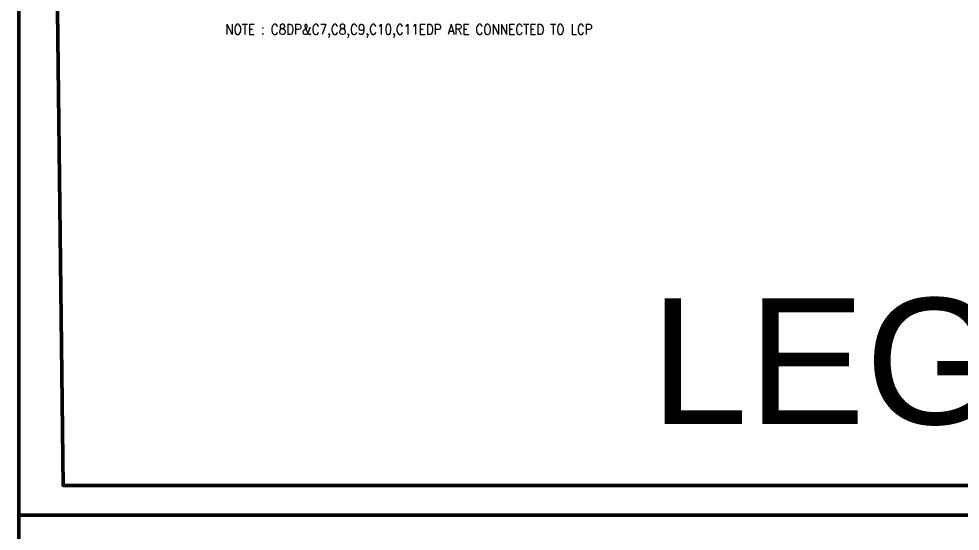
# Model space of a CAD drawing. Header units: inches. Extents: x 3955 to 4125, y 4886 to 4983.
# Drawn here: x 3955.21 to 3979.7, y 4946.42 to 4959.74 of the extents above; entities that cross this region are included whole.
import ezdxf

# ---------------------------------------------------------------- set-up
doc = ezdxf.new("R2010")
doc.units = ezdxf.units.IN
doc.header["$MEASUREMENT"] = 0
doc.layers.get('0').update_dxf_attribs({"lineweight": 35})
doc.layers.add('E-TEXT', color=2, linetype='Continuous')
doc.styles.add('10072-EG0002$0$AUC-2-5', font='romans.shx', dxfattribs={"width": 0.85})
doc.styles.get("Standard").update_dxf_attribs({"font": 'arial.ttf'})

msp = doc.modelspace()

# ---------------------------------------------------------------- linework, layer by layer
at = {"color": 9, "lineweight": 50, "true_color": 0xd19cc7}
msp.add_lwpolyline([(4067.51, 4983.147), (3955.211, 4983.147), (3955.211, 4886.441), (4067.51, 4886.441)], close=True, dxfattribs=at)
at = {"color": 1, "lineweight": 50}
msp.add_lwpolyline([(4010.621, 4982.491), (3955.946, 4982.491), (3956.361, 4947.612), (4011.036, 4947.612)], close=True, dxfattribs=at)
at = {"color": 215, "lineweight": 50, "true_color": 0xa953a0}
msp.add_lwpolyline([(4067.51, 4946.842), (3955.211, 4946.842)], dxfattribs=at)

# ---------------------------------------------------------------- texts
at = {"color": 215, "lineweight": 50, "true_color": 0xa953a0, "insert": (3971.641, 4952.477), "char_height": 3.2726, "attachment_point": 1}
msp.add_mtext_dynamic_manual_height_columns('LEGEND', width=22.41548, gutter_width=1, heights=[2.471], dxfattribs=at)
at = {"layer": 'E-TEXT', "ltscale": 850, "style": '10072-EG0002$0$AUC-2-5', "width": 0.85}
msp.add_text('NOTE : C8DP&C7,C8,C9,C10,C11EDP ARE CONNECTED TO LCP', height=0.26827, rotation=0, dxfattribs=at).set_placement((3960.584, 4959.331))

doc.saveas('drawing.dxf')
